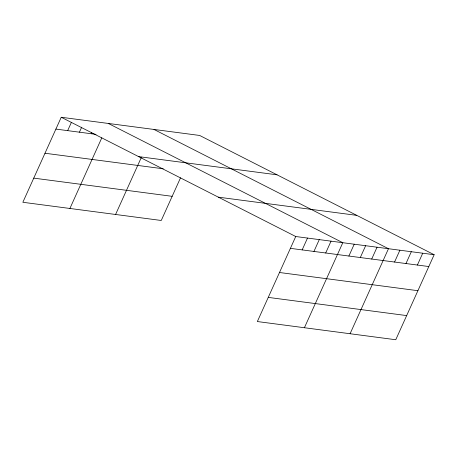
<?xml version="1.0" encoding="UTF-8"?>
<svg xmlns="http://www.w3.org/2000/svg" width="457" height="457" viewBox="0 0 457 457"><rect width="100%" height="100%" fill="white"/><g stroke="black" fill="none" stroke-linecap="round" stroke-linejoin="round"><path stroke-width="0.69" d="M434.15 254.72L295.742 236.52L257.348 321.545L395.762 339.74L434.15 254.72L199.652 135.455L61.238 117.26L22.85 202.28L161.258 220.48L180.521 177.819M67.665 130.639L71.315 122.545M79.427 132.182L81.677 127.2M91.194 133.73L91.754 132.484M69.91 208.466L101.808 137.82M115.587 214.47L141.459 157.174M302.163 249.899L307.504 238.068M313.93 251.447L319.272 239.617M325.692 252.989L331.034 241.165M304.413 327.732L342.801 242.707L108.298 123.447M348.88 256.04L354.215 244.209M360.293 257.542L365.634 245.712M371.712 259.039L377.054 247.214M350.085 333.736L388.473 248.711L153.975 129.451M394.551 262.044L399.892 250.213M405.97 263.546L411.311 251.716M417.39 265.043L422.731 253.218M55.897 129.091L96.039 134.369M138.625 156.62L277.033 174.814M44.992 153.244L163.252 168.787M218.355 197.167L356.763 215.361M33.755 178.127L172.169 196.321M290.401 248.351L428.809 266.545M279.495 272.503L417.904 290.698M268.259 297.393L406.667 315.587M61.238 117.26L295.742 236.52"/></g></svg>
